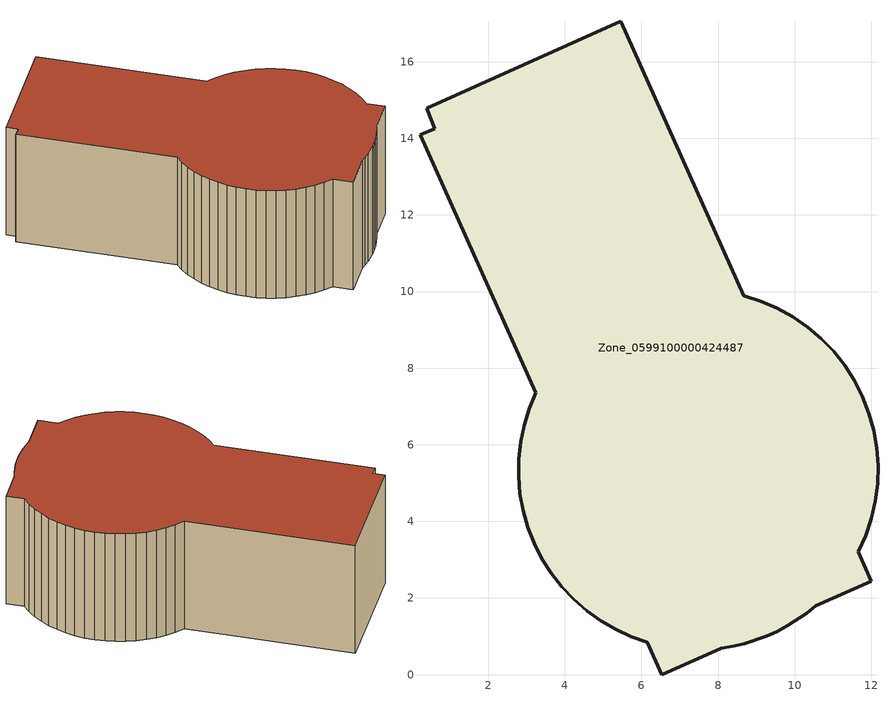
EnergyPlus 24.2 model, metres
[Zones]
Zone_0599100000424487
 floor ground (C_G): 11.94,6.83 12.06,6.38 12.14,5.92 12.17,5.45 12.16,4.99 12.1,4.53 12,4.07 11.85,3.63 11.66,3.2 12,2.44 10.55,1.8 10.32,1.6 9.81,1.27 9.54,1.12 9.26,1 8.68,0.81 8.38,0.74 8.08,0.69 6.54,0 6.16,0.84 5.73,0.99 5.32,1.18 4.93,1.4 4.57,1.67 4.23,1.96 3.92,2.29 3.64,2.65 3.4,3.03 3.2,3.43 3.03,3.85 2.91,4.28 2.83,4.72 2.79,5.17 2.79,5.62 2.84,6.07 2.94,6.51 3.07,6.95 3.24,7.36 0.23,14.09 0.6,14.24 0.4,14.79 5.46,17.05 8.67,9.89 9.12,9.75 9.54,9.56 9.95,9.34 10.34,9.07 10.69,8.77 11.01,8.44 11.3,8.07 11.55,7.68 11.77,7.26 z0
 wall outside (C_F): 3.24,7.36 3.07,6.95 2.94,6.51 2.84,6.07 2.79,5.62 2.79,5.17 2.83,4.72 2.91,4.28 3.03,3.85 3.2,3.43 3.4,3.03 3.64,2.65 3.92,2.29 4.23,1.96 4.57,1.67 4.93,1.4 5.32,1.18 5.73,0.99 6.16,0.84 6.54,0 8.08,0.69 8.38,0.74 8.68,0.81 9.26,1 9.54,1.12 9.81,1.27 10.32,1.6 10.55,1.8 12,2.44 11.66,3.2 11.85,3.63 12,4.07 12.1,4.53 12.16,4.99 12.17,5.45 12.14,5.92 12.06,6.38 11.94,6.83 11.77,7.26 11.55,7.68 11.3,8.07 11.01,8.44 10.69,8.77 10.34,9.07 9.95,9.34 9.54,9.56 9.12,9.75 8.67,9.89 5.46,17.05 0.4,14.79 0.6,14.24 0.23,14.09 3.24,7.36 z0:5.87
 roof outside (C_R): 5.46,17.05 0.4,14.79 0.6,14.24 0.23,14.09 3.24,7.36 3.07,6.95 2.94,6.51 2.84,6.07 2.79,5.62 2.79,5.17 2.83,4.72 2.91,4.28 3.03,3.85 3.2,3.43 3.4,3.03 3.64,2.65 3.92,2.29 4.23,1.96 4.57,1.67 4.93,1.4 5.32,1.18 5.73,0.99 6.16,0.84 6.54,0 8.08,0.69 8.38,0.74 8.68,0.81 9.26,1 9.54,1.12 9.81,1.27 10.32,1.6 10.55,1.8 12,2.44 11.66,3.2 11.85,3.63 12,4.07 12.1,4.53 12.16,4.99 12.17,5.45 12.14,5.92 12.06,6.38 11.94,6.83 11.77,7.26 11.55,7.68 11.3,8.07 11.01,8.44 10.69,8.77 10.34,9.07 9.95,9.34 9.54,9.56 9.12,9.75 8.67,9.89 z5.87
[BUILDING]
Pand.0599100000424487: North Axis=0; Terrain=City; Loads Convergence Tolerance Value=0.04; Temperature Convergence Tolerance Value=0.4; Solar Distribution=FullExterior; Maximum Number of Warmup Days=25; Minimum Number of Warmup Days=1
[Site:Location]
Rotterdam.The.Hague.AP_ZH_NLD Design_Conditions: Latitude=51.96; Longitude=4.45; Time Zone=1; Elevation=-4.5
[SITE:GROUNDTEMPERATURE:BUILDINGSURFACE]
18, 18, 18, 18, 18, 18, 18, 18, 18, 18, 18, 18
[MATERIAL] Thermal Absorptance=0.9; Solar Absorptance=0.7; Visible Absorptance=0.7
Name | Roughness | Thickness | Conductivity | Density | Specific Heat
G.D.1992-2005 | MediumSmooth | 0.15 | 0.06 | 540 | 1210
F.D.1992-2005 | Rough | 0.3 | 0.12 | 1920 | 840
R.D.1992-2005 | MediumRough | 0.2 | 0.08 | 1500 | 1000
[CONSTRUCTION]
C_G: G.D.1992-2005
C_F: F.D.1992-2005
C_R: R.D.1992-2005
[ZONE]
Zone_0599100000424487: Type=1; Multiplier=1; Ceiling Height=Autocalculate; Volume=Autocalculate; Floor Area=autocalculate; Part of Total Floor Area=Yes
[ZONEINFILTRATION:DESIGNFLOWRATE]
Infil_Zone_0599100000424487: Zone or ZoneList or Space or SpaceList=Zone_0599100000424487; Schedule=AlwaysOn; Design Flow Rate Calculation Method=Flow/Area; Flow Rate per Floor Area=0.0021; Constant Term Coefficient=1; Temperature Term Coefficient=0; Velocity Term Coefficient=0; Velocity Squared Term Coefficient=0
[HVACTEMPLATE:ZONE:IDEALLOADSAIRSYSTEM]
Zone_0599100000424487: Maximum Heating Supply Air Temperature=50; Minimum Cooling Supply Air Temperature=13; Maximum Heating Supply Air Humidity Ratio=0.0156; Minimum Cooling Supply Air Humidity Ratio=0.0077; Heating Limit=NoLimit; Cooling Limit=NoLimit; Dehumidification Control Type=ConstantSensibleHeatRatio; Cooling Sensible Heat Ratio=0.7; Dehumidification Setpoint=60; Humidification Control Type=None; Humidification Setpoint=30; Outdoor Air Method=None; Outdoor Air Flow Rate per Person=0.00944; Outdoor Air Flow Rate per Zone Floor Area=0; Outdoor Air Flow Rate per Zone=0; Demand Controlled Ventilation Type=None; Outdoor Air Economizer Type=NoEconomizer; Heat Recovery Type=None; Sensible Heat Recovery Effectiveness=0.7; Latent Heat Recovery Effectiveness=0.65
[ZONECONTROL:THERMOSTAT]
ThermostatControl_Zone_0599100000424487: Zone or ZoneList=Zone_0599100000424487; Control Type Schedule=DualSetpointControlType; Control 1=Thermostat_Zone_0599100000424487; Temperature Difference Between Cutout And Setpoint=0
[THERMOSTATSETPOINT:DUALSETPOINT]
Thermostat_Zone_0599100000424487: Heating Setpoint Temperature Schedule=HeatingSetpoint_Zone_0599100000424487; Cooling Setpoint Temperature Schedule=CoolingSetpoint_Zone_0599100000424487
[SCHEDULE:COMPACT]
HeatingSetpoint_Zone_0599100000424487: Through: 12/31, For: AllDays, Until: 24:00, 21
CoolingSetpoint_Zone_0599100000424487: Through: 12/31, For: AllDays, Until: 24:00, 24
DualSetpointControlType: Through: 12/31, For: AllDays, Until: 24:00, 4
AlwaysOn: Through: 12/31, For: AllDays, Until: 24:00, 1
